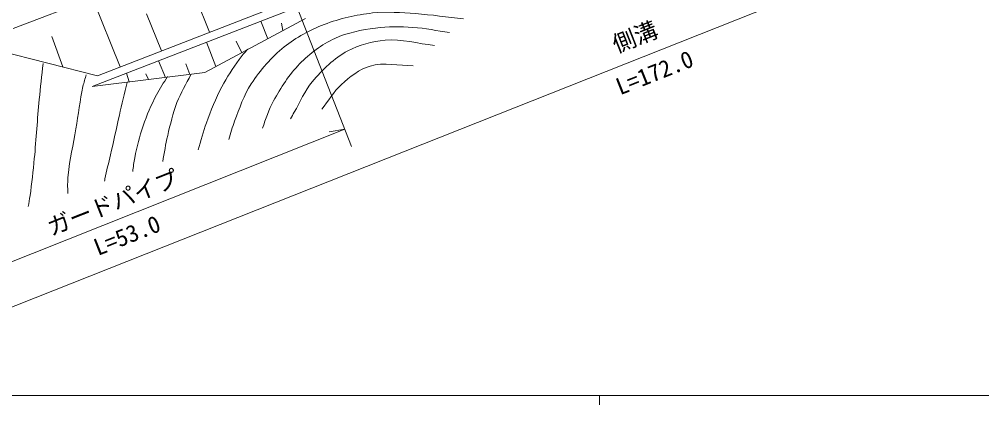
# Model space of a CAD drawing. Units: millimetres, scale not verified. Extents: x 40000 to 680000, y 20000 to 380000.
# Drawn here: x 105312 to 209316, y 204000 to 245614 of the extents above; entities that cross this region are included whole.
import ezdxf
from ezdxf.enums import TextEntityAlignment as Align

# ---------------------------------------------------------------- set-up
doc = ezdxf.new("R2010")
doc.units = ezdxf.units.MM
doc.header["$LTSCALE"] = 1000
for name, color, linetype, lineweight in [('M-BGD', 7, 'Continuous', 13), ('M-STR-HTXT', 7, 'Continuous', 13), ('M-TTL-BAND', 7, 'Continuous', 13)]:
    doc.layers.add(name, color=color, linetype=linetype, lineweight=lineweight)
doc.styles.add('ＭＳ ゴシック', font='')
doc.styles.get('ＭＳ ゴシック').set_extended_font_data('MS Gothic')

msp = doc.modelspace()

# ---------------------------------------------------------------- linework, layer by layer
at = {"layer": 'M-BGD'}
for p, q in [((104660.8, 244610.1), (133356.8, 255717.9)), ((122875.8, 251660.9), (125866.5, 244209.3)), ((113205.3, 238361.5), (138246.2, 248054.4)), ((113213.2, 247920.6), (116232.1, 240480)), ((113763.7, 239524.5), (135787.6, 248049.6)), ((119077.3, 246189.3), (120674.4, 242199.5)), ((136228, 245692.6), (125366.9, 239861.2)), ((131431.9, 245416.7), (132179.1, 243518.8)), ((133652.9, 245184.5), (133806.9, 244392.7)), ((108846.8, 243766.9), (110034.6, 240468)), ((125553.3, 243141.2), (126569.9, 240507.2)), ((128747.6, 243239.1), (129346.3, 241997.8)), ((113763.7, 239524.5), (102933.7, 242264.7)), ((120354.4, 241128.8), (121104.1, 239335.6)), ((123320.7, 240809.8), (123726.2, 239658.9)), ((125366.9, 239861.2), (113205.3, 238361.5)), ((116904.7, 239793.5), (117170.9, 238850.5)), ((118979.5, 239720.6), (119286.1, 239111.4))]:
    msp.add_line(p, q, dxfattribs=at)
for points, knots in [([(153316.9, 245646.7), (151592.3, 245837.4), (149874.9, 246109.7), (148143.2, 246218.9), (146596.9, 246316.4), (145036, 246460), (143495.7, 246292.2), (141716.6, 246098.3), (139939.4, 245702.6), (138271.8, 245053.2), (136734.1, 244454.3), (135238.5, 243669), (133950.9, 242636.9), (132559.7, 241521.8), (131356.6, 240144.8), (130386.6, 238648.8), (129586.4, 237414.9), (129102.3, 235998.2), (128582.6, 234622.4), (128337.4, 233973.1), (128149.9, 233302.9), (127965, 232634)], [0, 0, 0, 0, 1, 1, 1, 2, 2, 2, 3, 3, 3, 4, 4, 4, 5, 5, 5, 6, 6, 6, 7, 7, 7, 7]), ([(131600.4, 233847.8), (131952.4, 234848), (132285.9, 235865.5), (132793.1, 236796.6), (133573.6, 238229.3), (134463.5, 239638.7), (135610.2, 240799.4), (136711, 241913.6), (138000.7, 242887.5), (139420, 243550.2), (140787.9, 244188.9), (142313.7, 244463.4), (143810.1, 244663.4), (145144.3, 244841.7), (146504.2, 244815.2), (147847.8, 244733.4), (149173.3, 244652.7), (150478, 244365.6), (151793.1, 244181.7)], [0, 0, 0, 0, 1, 1, 1, 2, 2, 2, 3, 3, 3, 4, 4, 4, 5, 5, 5, 6, 6, 6, 6]), ([(150179.6, 242791.5), (148400.3, 242977.2), (146623.9, 243503.7), (144841.6, 243348.7), (143452.7, 243227.9), (142045.1, 242866.6), (140819.1, 242202.7), (139328.7, 241395.7), (138065.7, 240170.3), (136979.6, 238869.1), (136161.6, 237889), (135660.7, 236682.6), (135026, 235574.9), (134890.6, 235338.4), (134760.2, 235099.1), (134630.4, 234859.6)], [0, 0, 0, 0, 1, 1, 1, 2, 2, 2, 3, 3, 3, 4, 4, 4, 5, 5, 5, 5]), ([(124641.4, 231524.2), (124918.9, 232497.8), (125185.9, 233476.6), (125534.2, 234427.2), (126020.3, 235754), (126541.4, 237075.2), (127200.7, 238325), (127742.3, 239351.9), (128393.7, 240320.3), (129070.7, 241263.5), (129352, 241655.5), (129676.2, 242014.9), (129978.9, 242390.6)], [0, 0, 0, 0, 1, 1, 1, 2, 2, 2, 3, 3, 3, 4, 4, 4, 4]), ([(107895.7, 240823.5), (107753.6, 239534.3), (107594.4, 238246.9), (107469.5, 236955.9), (107264.6, 234837.4), (107149.4, 232710.8), (106939.5, 230592.8), (106806.5, 229250.5), (106667.2, 227908.2), (106477.5, 226572.8), (106421.4, 226177.7), (106350.4, 225784.8), (106277.7, 225392.5)], [0, 0, 0, 0, 1, 1, 1, 2, 2, 2, 3, 3, 3, 4, 4, 4, 4]), ([(137996.7, 235895.6), (138705.8, 236783.5), (139281.6, 237796.6), (140123.9, 238559.2), (141036.1, 239385.1), (142043.6, 240213.4), (143222.6, 240565.7), (144714.5, 241011.4), (146336.8, 240584.6), (147893.9, 240594)], [0, 0, 0, 0, 1, 1, 1, 2, 2, 2, 3, 3, 3, 3]), ([(110556.4, 226821.2), (110537.2, 227470.8), (110526.5, 228123.6), (110586.3, 228770.8), (110742, 230454.5), (111159.8, 232103.6), (111439.5, 233771.2), (111696.3, 235301.8), (111862.9, 236849.6), (112197.2, 238365.1), (112291, 238790.2), (112430.1, 239204), (112546.5, 239623.5)], [0, 0, 0, 0, 1, 1, 1, 2, 2, 2, 3, 3, 3, 4, 4, 4, 4]), ([(117579.5, 229166.2), (117631.6, 229669.9), (117688.4, 230174.5), (117788.6, 230670.9), (118022.7, 231831.1), (118316.7, 232983.1), (118702.1, 234102.2), (119098.7, 235254.4), (119575.3, 236382.9), (120135.6, 237465), (120489.7, 238149.1), (120944.1, 238776.3), (121348.4, 239432)], [0, 0, 0, 0, 1, 1, 1, 2, 2, 2, 3, 3, 3, 4, 4, 4, 4]), ([(123864.8, 239645), (123360.1, 238637.6), (122756.6, 237673.9), (122350.5, 236622.9), (121904.8, 235469.6), (121632.3, 234254.9), (121350.4, 233051.1), (121133.6, 232125.2), (120977.7, 231185.8), (120819.7, 230248.1)], [0, 0, 0, 0, 1, 1, 1, 2, 2, 2, 3, 3, 3, 3]), ([(116964.1, 238800), (116685.5, 237614.4), (116399.9, 236430.4), (116128.4, 235243.1), (115802.6, 233818.3), (115502.2, 232387.8), (115176.3, 230963), (114978.5, 230098), (114735.8, 229242.8), (114567.5, 228371.5), (114553.2, 228297.9), (114544.2, 228223.4), (114533.6, 228149.2)], [0, 0, 0, 0, 1, 1, 1, 2, 2, 2, 3, 3, 3, 4, 4, 4, 4])]:
    msp.add_open_spline(points, degree=3, knots=knots, dxfattribs=at)
at = {"layer": 'M-STR-HTXT'}
for p, q in [((94644.4, 210646.7), (253353, 273503.5)), ((128500.3, 264290.8), (141225.6, 231890.9)), ((140494.5, 233752.5), (92840.8, 214800.6)), ((140494.5, 233752.5), (138794.5, 233447.4))]:
    msp.add_line(p, q, dxfattribs=at)
at = {"layer": 'M-TTL-BAND'}
for p, q in [((40000, 204999.9), (578999.9, 204999.9)), ((168000, 204999.9), (168000, 203999.9))]:
    msp.add_line(p, q, dxfattribs=at)

# ---------------------------------------------------------------- texts
at = {"layer": 'M-STR-HTXT', "style": 'ＭＳ ゴシック'}
for s, rotation, p in [('側溝', 21.606, (170056, 241432.4)), ('L=172.0', 21.606, (170436.3, 236885)), ('ガードパイプ', 21.688, (108973.2, 221696.9)), ('L=53.0', 21.688, (114020.4, 219541.9))]:
    msp.add_text(s, height=1833, rotation=rotation, dxfattribs=at).set_placement(p, align=Align.BOTTOM_LEFT)

doc.saveas('drawing.dxf')
